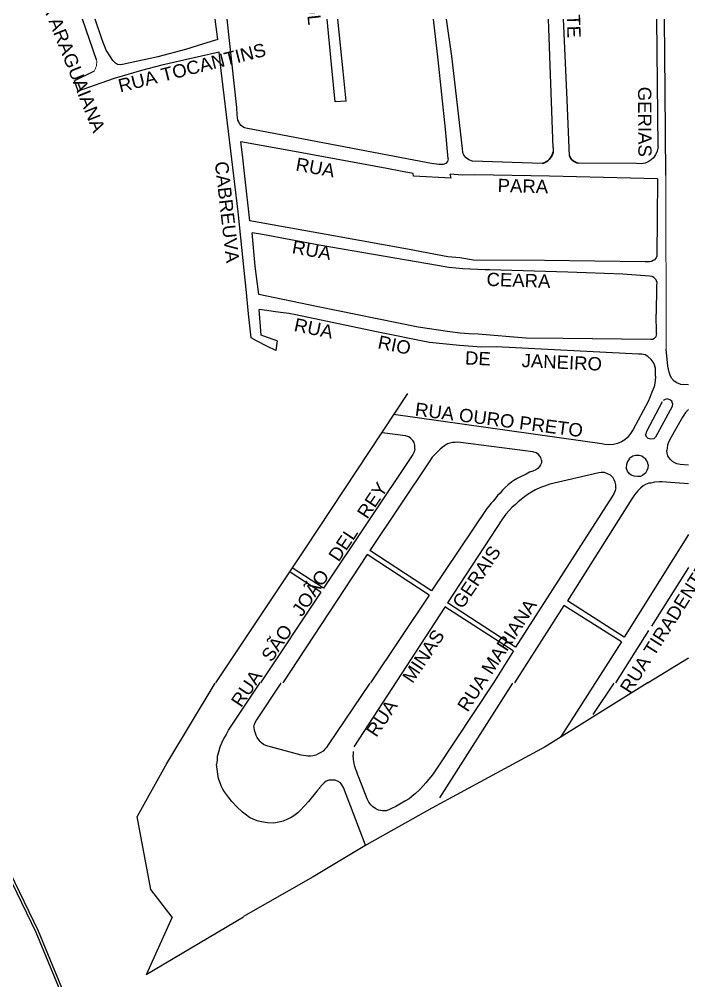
# Model space of a CAD drawing. Header units: millimetres. Extents: x 583 to 26013, y 350 to 21391.
# Drawn here: x 14587 to 15091, y 16660 to 17384 of the extents above; entities that cross this region are included whole.
import ezdxf

# ---------------------------------------------------------------- set-up
doc = ezdxf.new("R2010")
doc.units = ezdxf.units.MM
for name, color, linetype in [('105-QUADRAS_ESTRADAS', 80, 'Continuous'), ('110-CERCA_DE_ARAME', 10, 'Continuous'), ('RIOS', 140, 'Continuous')]:
    doc.layers.add(name, color=color, linetype=linetype)
doc.styles.add('EU', font='arial.ttf', dxfattribs={"height": 10})

msp = doc.modelspace()

# ---------------------------------------------------------------- linework, layer by layer
at = {"color": 0, "linetype": 'Continuous', "lineweight": 20}
msp.add_line((15074.11551, 17135.30241), (15073.81551, 17266.50241), dxfattribs=at)
msp.add_arc((14631.72871, 17351.71851), 13.45291, 328.64819505, 6.84186555, dxfattribs=at)
at = {"color": 0, "linetype": 'Continuous', "lineweight": 30}
for centre, radius, start, end in [((14977.95477, 17286.14542), 11.28588, 284.15931443, 348.53646015), ((15009.54742, 17284.2264), 8.84072, 201.38757886, 260.67892715)]:
    msp.add_arc(centre, radius, start, end, dxfattribs=at)
at = {"layer": '105-QUADRAS_ESTRADAS', "color": 0, "linetype": 'Continuous'}
for p, q in [((14645.08582, 17353.32115), (14634.51551, 17383.90241)), ((14649.21551, 17368.50241), (14643.91551, 17383.90241)), ((14736.31551, 17368.70241), (14734.41551, 17383.90241)), ((14821.91551, 17349.80241), (14818.71551, 17383.90241)), ((14830.81551, 17344.90241), (14826.71551, 17383.90241)), ((14902.31551, 17353.40241), (14898.91551, 17383.90241)), ((14912.61551, 17356.10241), (14908.71551, 17383.90241)), ((14989.01551, 17287.00241), (14985.51551, 17383.90241)), ((14999.41551, 17328.90241), (14996.91551, 17383.90241)), ((15068.01551, 17287.80241), (15067.01551, 17383.90241)), ((14652.31551, 17360.70241), (14649.21551, 17368.50241)), ((14736.31551, 17368.70241), (14725.71551, 17365.30241)), ((14655.51551, 17355.50241), (14652.31551, 17360.70241)), ((14712.01551, 17361.20241), (14691.21551, 17355.50241)), ((14725.71551, 17365.30241), (14712.01551, 17361.20241)), ((14657.41551, 17352.70241), (14655.51551, 17355.50241)), ((14659.21551, 17350.90241), (14657.41551, 17352.70241)), ((14691.21551, 17355.50241), (14664.61551, 17349.70241)), ((14710.81551, 17353.10241), (14694.31551, 17349.40241)), ((14737.51551, 17359.00241), (14710.81551, 17353.10241)), ((14738.91551, 17345.30241), (14737.51551, 17359.00241)), ((14907.91551, 17301.10241), (14902.31551, 17353.40241)), ((14920.61551, 17286.60241), (14912.61551, 17356.10241)), ((14643.21734, 17344.71908), (14628.51551, 17337.60241)), ((14678.81551, 17345.30241), (14658.31551, 17339.20241)), ((14660.91551, 17349.90241), (14659.21551, 17350.90241)), ((14662.91551, 17349.50241), (14660.91551, 17349.90241)), ((14664.61551, 17349.70241), (14662.91551, 17349.50241)), ((14694.31551, 17349.40241), (14678.81551, 17345.30241)), ((14751.71551, 17238.90241), (14738.91551, 17345.30241)), ((14824.81551, 17321.70241), (14821.91551, 17349.80241)), ((14631.11551, 17329.60241), (14628.51551, 17337.60241)), ((14658.31551, 17339.20241), (14643.11551, 17334.10241)), ((14643.11551, 17334.10241), (14631.11551, 17329.60241)), ((15001.31551, 17281.00241), (14999.41551, 17328.90241)), ((14833.01551, 17322.30241), (14824.81551, 17321.70241)), ((14909.81551, 17278.70241), (14907.91551, 17301.10241)), ((14755.01551, 17281.80241), (14753.61551, 17291.60241)), ((14796.91551, 17283.70241), (14753.61551, 17291.60241)), ((14989.01551, 17287.00241), (14989.01551, 17283.90241)), ((15068.01551, 17287.80241), (15067.41551, 17284.60241)), ((14756.71551, 17265.80241), (14755.01551, 17281.80241)), ((14863.71551, 17271.40241), (14796.91551, 17283.70241)), ((14920.91551, 17283.50241), (14920.61551, 17286.60241)), ((14921.71551, 17281.50241), (14920.91551, 17283.50241)), ((14923.41551, 17279.40241), (14921.71551, 17281.50241)), ((15066.21551, 17281.70241), (15064.51551, 17279.40241)), ((15067.41551, 17284.60241), (15066.21551, 17281.70241)), ((14902.81551, 17274.50241), (14897.41551, 17275.20241)), ((14904.11551, 17274.40241), (14902.81551, 17274.50241)), ((14906.21551, 17274.50241), (14904.11551, 17274.40241)), ((14908.11551, 17275.30241), (14906.21551, 17274.50241)), ((14909.31551, 17276.70241), (14908.11551, 17275.30241)), ((14909.81551, 17278.70241), (14909.31551, 17276.70241)), ((14925.51551, 17277.90241), (14923.41551, 17279.40241)), ((14928.21551, 17277.10241), (14925.51551, 17277.90241)), ((14980.71551, 17275.20241), (14928.21551, 17277.10241)), ((15051.71551, 17275.30241), (15008.11551, 17275.50241)), ((15055.41551, 17275.10241), (15051.71551, 17275.30241)), ((15058.31551, 17275.60241), (15055.41551, 17275.10241)), ((15060.71551, 17276.60241), (15058.31551, 17275.60241)), ((15062.81551, 17277.90241), (15060.71551, 17276.60241)), ((15064.51551, 17279.40241), (15062.81551, 17277.90241)), ((14760.51551, 17232.10241), (14756.71551, 17265.80241)), ((14873.91551, 17269.40241), (14863.71551, 17271.40241)), ((14883.61551, 17267.60241), (14873.91551, 17269.40241)), ((14883.91551, 17265.70241), (14883.61551, 17267.60241)), ((14912.21551, 17264.10241), (14883.91551, 17265.70241)), ((14912.21551, 17264.10241), (14911.41551, 17267.20241)), ((14920.41551, 17266.50241), (14911.41551, 17267.20241)), ((14930.11551, 17266.80241), (14920.41551, 17266.50241)), ((14986.31551, 17265.60241), (14930.11551, 17266.80241)), ((15067.51551, 17263.60241), (14986.31551, 17265.60241)), ((15067.51551, 17263.60241), (15067.41551, 17234.40241)), ((14756.61551, 17192.40241), (14751.71551, 17238.90241)), ((14825.01551, 17220.40241), (14760.51551, 17232.10241)), ((14764.61551, 17197.90241), (14762.21551, 17223.10241)), ((14770.01551, 17221.70241), (14762.21551, 17223.10241)), ((14812.81551, 17213.70241), (14770.01551, 17221.70241)), ((14879.31551, 17210.60241), (14825.01551, 17220.40241)), ((14901.81551, 17198.30241), (14812.81551, 17213.70241)), ((14909.71551, 17204.90241), (14879.31551, 17210.60241)), ((14918.61551, 17204.20241), (14909.71551, 17204.90241)), ((14928.91551, 17202.50241), (14918.61551, 17204.20241)), ((14982.41551, 17202.20241), (14928.91551, 17202.50241)), ((14767.31551, 17176.50241), (14764.61551, 17197.90241)), ((14910.31551, 17197.00241), (14901.81551, 17198.30241)), ((14921.01551, 17195.80241), (14910.31551, 17197.00241)), ((14937.81551, 17195.20241), (14921.01551, 17195.80241)), ((14940.91551, 17195.30241), (14937.81551, 17195.20241)), ((14941.11551, 17195.10241), (14937.81551, 17195.20241)), ((15000.11551, 17193.30241), (14941.11551, 17195.10241)), ((15041.41551, 17191.90241), (15000.11551, 17193.30241)), ((14757.71551, 17180.50241), (14756.61551, 17192.40241)), ((15061.71551, 17190.50241), (15041.41551, 17191.90241)), ((15063.61551, 17190.20241), (15061.71551, 17190.50241)), ((15064.91551, 17189.50241), (15063.61551, 17190.20241)), ((15065.61551, 17188.70241), (15064.91551, 17189.50241)), ((15066.61551, 17187.50241), (15065.61551, 17188.70241)), ((15067.01551, 17186.10241), (15066.61551, 17187.50241)), ((15067.01551, 17186.10241), (15066.91551, 17182.60241)), ((14759.61551, 17162.00241), (14757.71551, 17180.50241)), ((15066.91551, 17182.60241), (15066.51551, 17161.70241)), ((14810.71551, 17167.60241), (14767.31551, 17176.50241)), ((14773.21551, 17164.50241), (14767.61551, 17165.20241)), ((14769.11551, 17146.00241), (14767.61551, 17165.20241)), ((14778.21551, 17163.80241), (14773.21551, 17164.50241)), ((14783.71551, 17163.10241), (14778.21551, 17163.80241)), ((14887.31551, 17151.90241), (14810.71551, 17167.60241)), ((14761.41551, 17143.90241), (14759.61551, 17162.00241)), ((14789.91551, 17162.20241), (14783.71551, 17163.10241)), ((14795.11551, 17161.30241), (14789.91551, 17162.20241)), ((14856.01551, 17148.40241), (14795.11551, 17161.30241)), ((15066.81551, 17147.30241), (15066.51551, 17161.70241)), ((14911.21551, 17148.50241), (14887.31551, 17151.90241)), ((14765.51551, 17141.80241), (14761.41551, 17143.90241)), ((14773.91551, 17144.10241), (14769.11551, 17146.00241)), ((14778.91551, 17142.40241), (14773.91551, 17144.10241)), ((14781.11551, 17141.70241), (14778.91551, 17142.40241)), ((14895.91551, 17140.50241), (14856.01551, 17148.40241)), ((14919.01551, 17147.50241), (14911.21551, 17148.50241)), ((14925.61551, 17146.90241), (14919.01551, 17147.50241)), ((14932.51551, 17146.80241), (14925.61551, 17146.90241)), ((14968.51551, 17143.80241), (14932.51551, 17146.80241)), ((14996.51551, 17143.50241), (14968.51551, 17143.80241)), ((15062.61551, 17142.70241), (14996.51551, 17143.50241)), ((15064.01551, 17142.80241), (15062.61551, 17142.70241)), ((15064.81551, 17143.30241), (15064.01551, 17142.80241)), ((15065.71551, 17144.00241), (15064.81551, 17143.30241)), ((15066.31551, 17144.80241), (15065.71551, 17144.00241)), ((15066.71551, 17146.10241), (15066.31551, 17144.80241)), ((15066.81551, 17147.30241), (15066.71551, 17146.10241)), ((14773.71551, 17137.50241), (14765.51551, 17141.80241)), ((14780.01551, 17134.30241), (14773.71551, 17137.50241)), ((14781.11551, 17141.70241), (14780.01551, 17134.30241)), ((14918.41551, 17138.10241), (14895.91551, 17140.50241)), ((14935.01551, 17136.90241), (14918.41551, 17138.10241)), ((14946.01551, 17137.20241), (14935.01551, 17136.90241)), ((15053.41551, 17131.70241), (14946.01551, 17137.20241)), ((15075.41551, 17122.60241), (15074.11551, 17135.30241)), ((15055.91551, 17131.70241), (15053.41551, 17131.70241)), ((15058.31551, 17131.20241), (15055.91551, 17131.70241)), ((15060.31551, 17130.00241), (15058.31551, 17131.20241)), ((15062.91551, 17127.50241), (15060.31551, 17130.00241)), ((15065.21551, 17124.50241), (15062.91551, 17127.50241)), ((15066.21551, 17121.10241), (15065.21551, 17124.30241)), ((15066.21551, 17115.00241), (15066.21551, 17121.10241)), ((15076.41551, 17118.00241), (15075.41551, 17122.60241)), ((15066.21551, 17115.00241), (15065.81551, 17111.40241)), ((15077.21551, 17115.70241), (15076.41551, 17118.00241)), ((15078.21551, 17113.60241), (15077.21551, 17115.70241)), ((15080.31551, 17111.30241), (15078.21551, 17113.60241)), ((15065.01551, 17107.00241), (15063.41551, 17102.90241)), ((15065.81551, 17111.40241), (15065.01551, 17107.00241)), ((15082.11551, 17110.00241), (15080.31551, 17111.30241)), ((15085.21551, 17108.90241), (15082.11551, 17110.00241)), ((15091.11551, 17108.60241), (15085.21551, 17108.90241)), ((15061.81551, 17098.90241), (15060.51551, 17095.90241)), ((15063.41551, 17102.90241), (15061.81551, 17098.90241)), ((15060.51551, 17095.90241), (15049.21551, 17075.00241)), ((15071.21551, 17095.80241), (15059.31551, 17073.30241)), ((15078.61551, 17092.30241), (15066.21551, 17069.00241)), ((15073.31551, 17097.50241), (15071.81551, 17096.70241)), ((15075.11551, 17097.90241), (15073.31551, 17097.50241)), ((15076.81551, 17097.30241), (15075.11551, 17097.90241)), ((15078.41551, 17096.20241), (15076.81551, 17097.30241)), ((15078.91551, 17094.50241), (15078.41551, 17096.20241)), ((15078.91551, 17094.50241), (15078.61551, 17092.30241)), ((15025.81551, 17064.00241), (14868.81551, 17086.10241)), ((15086.51551, 17084.30241), (15077.01551, 17067.40241)), ((15087.51551, 17085.70241), (15086.51551, 17084.30241)), ((15088.81551, 17087.60241), (15087.51551, 17085.70241)), ((15090.21551, 17089.10241), (15088.81551, 17087.60241)), ((15091.11551, 17089.90241), (15090.21551, 17089.10241)), ((15091.11551, 17090.70241), (15091.11551, 17090.70241)), ((14877.71551, 17070.10241), (14860.31551, 17072.30241)), ((14880.21551, 17069.30241), (14877.71551, 17070.10241)), ((15047.21551, 17071.80241), (15045.01551, 17068.90241)), ((15049.21551, 17075.00241), (15047.21551, 17071.80241)), ((15059.31551, 17073.30241), (15058.71551, 17070.90241)), ((15059.51551, 17069.00241), (15058.71551, 17070.90241)), ((14881.91551, 17068.00241), (14880.21551, 17069.30241)), ((14883.31551, 17066.50241), (14881.91551, 17068.00241)), ((14884.21551, 17065.10241), (14883.31551, 17066.50241)), ((14884.81551, 17063.20241), (14884.21551, 17065.10241)), ((14884.91551, 17060.30241), (14884.81551, 17063.20241)), ((14907.11551, 17062.70241), (14905.51551, 17061.40241)), ((14909.31551, 17064.10241), (14907.11551, 17062.70241)), ((14911.11551, 17064.50241), (14909.31551, 17064.10241)), ((14913.21551, 17065.00241), (14911.11551, 17064.50241)), ((14914.91551, 17065.20241), (14913.21551, 17065.00241)), ((14916.81551, 17065.40241), (14914.91551, 17065.20241)), ((14919.31551, 17065.10241), (14916.81551, 17065.40241)), ((14973.61551, 17058.20241), (14919.31551, 17065.10241)), ((15028.01551, 17063.70241), (15025.81551, 17064.00241)), ((15030.81551, 17063.40241), (15028.01551, 17063.70241)), ((15034.41551, 17063.70241), (15030.81551, 17063.40241)), ((15037.51551, 17064.40241), (15034.41551, 17063.70241)), ((15040.51551, 17065.60241), (15037.51551, 17064.40241)), ((15043.01551, 17067.00241), (15040.51551, 17065.60241)), ((15045.01551, 17068.90241), (15043.01551, 17067.00241)), ((15060.61551, 17068.10241), (15059.51551, 17069.00241)), ((15062.61551, 17067.50241), (15060.61551, 17068.10241)), ((15064.81551, 17067.90241), (15062.61551, 17067.50241)), ((15066.21551, 17069.00241), (15064.81551, 17067.90241)), ((15075.21551, 17063.20241), (15074.81551, 17061.00241)), ((15075.71551, 17064.70241), (15075.21551, 17063.20241)), ((15077.01551, 17067.40241), (15075.71551, 17064.70241)), ((14883.41551, 17056.10241), (14816.11551, 16955.50241)), ((14884.41551, 17058.10241), (14883.41551, 17056.10241)), ((14884.91551, 17060.30241), (14884.41551, 17058.10241)), ((14900.01551, 17056.20241), (14897.91551, 17054.00241)), ((14901.81551, 17058.10241), (14900.01551, 17056.20241)), ((14903.91551, 17060.20241), (14901.81551, 17058.10241)), ((14905.51551, 17061.40241), (14903.91551, 17060.20241)), ((14976.11551, 17057.20241), (14973.61551, 17058.20241)), ((14977.91551, 17056.00241), (14976.11551, 17057.20241)), ((14979.11551, 17054.90241), (14977.91551, 17056.00241)), ((15051.11551, 17055.30241), (15049.01551, 17054.90241)), ((15053.81551, 17055.40241), (15051.11551, 17055.30241)), ((15055.71551, 17054.70241), (15053.81551, 17055.40241)), ((15074.81551, 17061.00241), (15074.61551, 17059.00241)), ((15074.91551, 17057.00241), (15074.61551, 17059.00241)), ((15075.41551, 17055.10241), (15074.91551, 17057.00241)), ((15076.21551, 17053.70241), (15075.41551, 17055.10241)), ((14896.11551, 17051.30241), (14850.81551, 16983.70241)), ((14897.91551, 17054.00241), (14896.11551, 17051.30241)), ((14979.61551, 17048.40241), (14978.71551, 17047.00241)), ((14979.81551, 17053.70241), (14979.11551, 17054.90241)), ((14980.21551, 17049.90241), (14979.61551, 17048.40241)), ((14980.21551, 17051.80241), (14979.81551, 17053.70241)), ((14980.21551, 17051.80241), (14980.21551, 17049.90241)), ((15044.31551, 17048.50241), (15044.11551, 17046.00241)), ((15044.91551, 17050.90241), (15044.31551, 17048.50241)), ((15046.51551, 17052.90241), (15044.91551, 17050.90241)), ((15047.61551, 17053.90241), (15046.11551, 17052.70241)), ((15049.01551, 17054.90241), (15047.61551, 17053.90241)), ((15057.21551, 17053.80241), (15055.71551, 17054.70241)), ((15058.61551, 17052.90241), (15057.21551, 17053.80241)), ((15059.71551, 17051.40241), (15058.61551, 17052.90241)), ((15060.31551, 17049.60241), (15059.71551, 17051.40241)), ((15060.61551, 17048.20241), (15060.31551, 17049.60241)), ((15060.61551, 17048.20241), (15060.31551, 17045.90241)), ((15077.31551, 17052.30241), (15076.21551, 17053.70241)), ((15079.01551, 17050.70241), (15077.31551, 17052.30241)), ((15080.61551, 17049.80241), (15079.01551, 17050.70241)), ((15082.21551, 17049.00241), (15080.61551, 17049.80241)), ((15084.61551, 17048.60241), (15082.21551, 17049.00241)), ((15091.11551, 17048.10241), (15084.61551, 17048.60241)), ((14968.81551, 17041.20241), (14966.61551, 17040.30241)), ((14971.31551, 17042.70241), (14968.81551, 17041.20241)), ((14973.61551, 17043.50241), (14971.31551, 17042.70241)), ((14975.91551, 17044.50241), (14973.61551, 17043.50241)), ((14977.41551, 17045.50241), (14975.91551, 17044.50241)), ((14978.71551, 17047.00241), (14977.41551, 17045.50241)), ((15023.31551, 17042.20241), (14986.41551, 17033.60241)), ((15025.31551, 17042.50241), (15023.31551, 17042.20241)), ((15027.61551, 17042.40241), (15025.31551, 17042.50241)), ((15029.91551, 17041.50241), (15027.61551, 17042.40241)), ((15032.21551, 17040.50241), (15029.91551, 17041.50241)), ((15034.11551, 17038.50241), (15032.21551, 17040.50241)), ((15044.91551, 17043.40241), (15044.11551, 17046.00241)), ((15046.21551, 17041.70241), (15044.91551, 17043.40241)), ((15047.81551, 17040.60241), (15046.21551, 17041.70241)), ((15050.01551, 17039.70241), (15047.81551, 17040.60241)), ((15056.61551, 17040.50241), (15054.81551, 17039.60241)), ((15058.51551, 17041.90241), (15056.61551, 17040.50241)), ((15059.61551, 17043.90241), (15058.51551, 17041.90241)), ((15060.31551, 17045.90241), (15059.61551, 17043.90241)), ((14955.01551, 17033.20241), (14952.91551, 17031.20241)), ((14957.91551, 17035.50241), (14955.01551, 17033.20241)), ((14959.51551, 17036.40241), (14957.91551, 17035.50241)), ((14961.91551, 17037.90241), (14959.51551, 17036.40241)), ((14964.51551, 17039.30241), (14961.91551, 17037.90241)), ((14966.61551, 17040.30241), (14964.51551, 17039.30241)), ((14986.41551, 17033.60241), (14982.41551, 17032.30241)), ((15035.11551, 17036.90241), (15034.11551, 17038.50241)), ((15035.81551, 17035.20241), (15035.11551, 17036.90241)), ((15036.21551, 17033.30241), (15035.81551, 17035.20241)), ((15036.31551, 17031.00241), (15036.21551, 17033.30241)), ((15052.71551, 17039.40241), (15050.01551, 17039.70241)), ((15054.81551, 17039.60241), (15052.71551, 17039.40241)), ((15058.61551, 17033.40241), (15056.81551, 17032.50241)), ((15061.11551, 17034.40241), (15058.61551, 17033.40241)), ((15062.51551, 17034.60241), (15061.11551, 17034.40241)), ((15064.31551, 17034.90241), (15062.51551, 17034.60241)), ((15065.71551, 17035.20241), (15064.31551, 17034.90241)), ((15069.11551, 17035.50241), (15065.71551, 17035.20241)), ((15071.21551, 17035.40241), (15069.11551, 17035.50241)), ((15074.21551, 17035.30241), (15071.21551, 17035.40241)), ((15091.11551, 17034.10241), (15074.21551, 17035.30241)), ((14949.01551, 17027.00241), (14947.11551, 17025.10241)), ((14950.81551, 17029.20241), (14949.01551, 17027.00241)), ((14952.91551, 17031.20241), (14950.81551, 17029.20241)), ((14970.21551, 17026.10241), (14967.41551, 17024.30241)), ((14972.61551, 17027.80241), (14970.21551, 17026.10241)), ((14975.71551, 17029.50241), (14972.61551, 17027.80241)), ((14979.41551, 17031.20241), (14975.71551, 17029.50241)), ((14982.41551, 17032.30241), (14979.41551, 17031.20241)), ((15034.61551, 17026.40241), (15033.51551, 17024.50241)), ((15035.71551, 17029.00241), (15034.61551, 17026.40241)), ((15036.31551, 17031.00241), (15035.71551, 17029.00241)), ((15052.81551, 17028.70241), (15050.21551, 17025.70241)), ((15054.71551, 17030.80241), (15052.81551, 17028.70241)), ((15056.81551, 17032.50241), (15054.71551, 17030.80241)), ((14942.41551, 17019.30241), (14940.51551, 17017.20241)), ((14943.91551, 17021.00241), (14942.41551, 17019.30241)), ((14945.81551, 17023.40241), (14943.91551, 17021.00241)), ((14947.11551, 17025.10241), (14945.81551, 17023.40241)), ((14962.71551, 17020.30241), (14960.61551, 17018.50241)), ((15033.51551, 17024.50241), (14960.71551, 16910.90241)), ((14965.01551, 17022.20241), (14962.71551, 17020.30241)), ((14967.41551, 17024.30241), (14965.01551, 17022.20241)), ((15048.21551, 17022.60241), (14999.71551, 16945.90241)), ((15050.21551, 17025.70241), (15048.21551, 17022.60241)), ((14939.11551, 17015.30241), (14897.31551, 16953.40241)), ((14940.51551, 17017.20241), (14939.11551, 17015.30241)), ((14955.81551, 17013.80241), (14953.41551, 17011.10241)), ((14957.81551, 17016.10241), (14955.81551, 17013.80241)), ((14960.61551, 17018.50241), (14957.81551, 17016.10241)), ((14950.91551, 17007.60241), (14909.31551, 16944.40241)), ((14953.41551, 17011.10241), (14950.91551, 17007.60241)), ((15091.11551, 16995.90241), (15042.61551, 16918.50241)), ((14897.31551, 16953.40241), (14850.81551, 16983.70241)), ((14848.81551, 16980.70241), (14785.41551, 16884.00241)), ((14895.51551, 16950.10241), (14848.81551, 16980.70241)), ((14816.11551, 16955.50241), (14792.31551, 16970.80241)), ((15091.01551, 16970.90241), (15063.21551, 16926.90241)), ((15091.11551, 16971.70241), (15091.11551, 16971.60241)), ((14814.01551, 16952.50241), (14790.91551, 16967.50241)), ((14814.01551, 16952.50241), (14768.51551, 16884.00241)), ((14895.51551, 16950.10241), (14851.31551, 16884.00241)), ((14907.31551, 16941.20241), (14838.83474, 16835.93948)), ((14960.71551, 16910.90241), (14909.31551, 16944.40241)), ((14997.01551, 16942.40241), (14960.01551, 16884.00241)), ((15040.41551, 16914.90241), (14997.01551, 16942.40241)), ((15042.61551, 16918.50241), (14999.71551, 16945.90241)), ((15060.91551, 16923.50241), (15035.91551, 16884.00241)), ((15040.41551, 16914.90241), (14994.60473, 16843.05133)), ((14959.11551, 16908.10241), (14944.01551, 16884.00241)), ((14767.91551, 16883.90241), (14744.31551, 16848.40241)), ((14783.81551, 16883.90241), (14765.51551, 16856.30241)), ((14768.01551, 16884.10241), (14767.91551, 16884.00241)), ((14783.91551, 16884.10241), (14783.81551, 16884.00241)), ((14851.01551, 16883.80241), (14819.51551, 16837.30241)), ((14944.01551, 16884.00241), (14900.71551, 16818.50241)), ((14958.51551, 16883.80241), (14903.51551, 16797.50241)), ((14944.01551, 16883.90241), (14943.91551, 16883.70241)), ((14960.01551, 16883.90241), (14959.91551, 16883.80241)), ((15034.71551, 16883.90241), (15019.01551, 16860.20241)), ((14763.71551, 16852.60241), (14763.61551, 16851.70241)), ((14763.91551, 16853.10241), (14763.71551, 16852.60241)), ((14764.41551, 16854.50241), (14763.91551, 16853.10241)), ((14765.51551, 16856.30241), (14764.41551, 16854.50241)), ((14742.71551, 16845.30241), (14740.71551, 16841.90241)), ((14744.31551, 16848.10241), (14742.71551, 16845.30241)), ((14763.71551, 16850.10241), (14763.61551, 16851.70241)), ((14763.91551, 16848.60241), (14763.71551, 16850.10241)), ((14764.31551, 16847.40241), (14763.91551, 16848.60241)), ((14764.71551, 16846.20241), (14764.31551, 16847.40241)), ((14765.31551, 16844.50241), (14764.71551, 16846.20241)), ((14739.41551, 16839.10241), (14738.01551, 16835.70241)), ((14740.71551, 16841.90241), (14739.41551, 16839.10241)), ((14766.11551, 16842.90241), (14765.31551, 16844.50241)), ((14767.21551, 16841.20241), (14766.11551, 16842.90241)), ((14768.21551, 16839.90241), (14767.21551, 16841.20241)), ((14769.41551, 16838.80241), (14768.21551, 16839.90241)), ((14770.81551, 16837.70241), (14769.41551, 16838.80241)), ((14772.51551, 16837.00241), (14770.81551, 16837.70241)), ((14736.81551, 16831.90241), (14736.01551, 16828.50241)), ((14738.01551, 16835.70241), (14736.81551, 16831.90241)), ((14774.11551, 16836.40241), (14772.51551, 16837.00241)), ((14776.01551, 16835.90241), (14774.11551, 16836.40241)), ((14799.21551, 16829.70241), (14776.01551, 16835.90241)), ((14812.11551, 16830.50241), (14810.31551, 16829.70241)), ((14814.01551, 16831.50241), (14812.11551, 16830.50241)), ((14815.71551, 16832.70241), (14814.01551, 16831.50241)), ((14817.11551, 16834.10241), (14815.71551, 16832.70241)), ((14818.31551, 16835.50241), (14817.11551, 16834.10241)), ((14819.51551, 16837.30241), (14818.31551, 16835.50241)), ((14838.41551, 16832.50241), (14838.31551, 16829.70241)), ((14697.91551, 16823.60241), (14675.71551, 16783.40241)), ((14735.91551, 16826.00241), (14735.51551, 16822.60241)), ((14736.01551, 16828.50241), (14735.91551, 16826.00241)), ((14802.81551, 16829.10241), (14799.21551, 16829.70241)), ((14804.11551, 16828.90241), (14802.81551, 16829.10241)), ((14806.21551, 16828.90241), (14804.11551, 16828.90241)), ((14808.21551, 16829.20241), (14806.21551, 16828.90241)), ((14810.31551, 16829.70241), (14808.21551, 16829.20241)), ((14838.61551, 16826.40241), (14838.31551, 16829.70241)), ((14839.11551, 16823.40241), (14838.61551, 16826.40241)), ((14839.61551, 16821.20241), (14839.11551, 16823.40241)), ((14735.81551, 16819.10241), (14735.51551, 16822.60241)), ((14736.31551, 16815.20241), (14735.81551, 16819.10241)), ((14840.41551, 16818.90241), (14839.61551, 16821.20241)), ((14841.01551, 16817.00241), (14840.41551, 16818.90241)), ((14841.71551, 16815.20241), (14841.01551, 16817.00241)), ((14900.71551, 16818.50241), (14898.11551, 16814.90241)), ((14737.01551, 16812.00241), (14736.31551, 16815.20241)), ((14737.81551, 16809.20241), (14737.01551, 16812.00241)), ((14739.11551, 16806.10241), (14737.81551, 16809.20241)), ((14816.41551, 16808.70241), (14815.01551, 16807.20241)), ((14818.11551, 16810.00241), (14816.41551, 16808.70241)), ((14820.01551, 16810.70241), (14818.11551, 16810.00241)), ((14822.21551, 16810.90241), (14820.01551, 16810.70241)), ((14824.91551, 16810.70241), (14822.21551, 16810.90241)), ((14827.01551, 16809.90241), (14824.91551, 16810.70241)), ((14828.71551, 16808.80241), (14827.01551, 16809.90241)), ((14829.91551, 16807.20241), (14828.71551, 16808.80241)), ((14842.81551, 16812.30241), (14841.71551, 16815.20241)), ((14848.91551, 16796.70241), (14842.81551, 16812.30241)), ((14893.21551, 16808.90241), (14891.01551, 16806.50241)), ((14895.11551, 16811.20241), (14893.21551, 16808.90241)), ((14898.11551, 16814.90241), (14895.11551, 16811.20241)), ((14740.21551, 16804.00241), (14739.11551, 16806.10241)), ((14741.51551, 16802.00241), (14740.21551, 16804.00241)), ((14742.81551, 16800.00241), (14741.51551, 16802.00241)), ((14811.01551, 16802.40241), (14804.61551, 16794.70241)), ((14813.01551, 16804.80241), (14811.01551, 16802.40241)), ((14813.11551, 16804.90241), (14813.01551, 16804.80241)), ((14815.01551, 16807.20241), (14813.11551, 16804.90241)), ((14831.11551, 16805.20241), (14829.91551, 16807.20241)), ((14847.71551, 16761.80241), (14831.11551, 16805.20241)), ((14888.41551, 16803.60241), (14885.41551, 16800.80241)), ((14891.01551, 16806.50241), (14888.41551, 16803.60241)), ((14744.41551, 16798.00241), (14742.81551, 16800.00241)), ((14747.01551, 16794.70241), (14744.41551, 16798.00241)), ((14750.81551, 16790.60241), (14747.01551, 16794.70241)), ((14804.61551, 16794.70241), (14801.41551, 16791.20241)), ((14850.21551, 16794.10241), (14848.91551, 16796.70241)), ((14877.21551, 16794.90241), (14873.51551, 16792.70241)), ((14880.51551, 16796.80241), (14877.21551, 16794.90241)), ((14882.61551, 16798.50241), (14880.51551, 16796.80241)), ((14885.41551, 16800.80241), (14882.61551, 16798.50241)), ((14755.01551, 16786.80241), (14750.81551, 16790.60241)), ((14798.71551, 16788.20241), (14796.61551, 16786.20241)), ((14801.41551, 16791.20241), (14798.71551, 16788.20241)), ((14851.61551, 16792.30241), (14850.21551, 16794.10241)), ((14853.01551, 16791.00241), (14851.61551, 16792.30241)), ((14855.41551, 16789.10241), (14853.01551, 16791.00241)), ((14857.41551, 16788.10241), (14855.41551, 16789.10241)), ((14860.41551, 16787.70241), (14857.41551, 16788.10241)), ((14863.21551, 16787.80241), (14860.41551, 16787.70241)), ((14865.31551, 16788.40241), (14863.21551, 16787.80241)), ((14867.31551, 16789.40241), (14865.31551, 16788.40241)), ((14870.51551, 16790.90241), (14867.31551, 16789.40241)), ((14873.51551, 16792.70241), (14870.51551, 16790.90241)), ((14686.01551, 16728.50241), (14675.71551, 16783.40241)), ((14757.01551, 16785.10241), (14755.01551, 16786.80241)), ((14760.31551, 16782.70241), (14757.01551, 16785.10241)), ((14763.01551, 16781.30241), (14760.31551, 16782.70241)), ((14766.01551, 16780.10241), (14763.01551, 16781.30241)), ((14769.41551, 16779.30241), (14766.01551, 16780.10241)), ((14785.61551, 16780.00241), (14782.41551, 16779.20241)), ((14789.01551, 16781.30241), (14785.61551, 16780.00241)), ((14791.71551, 16782.70241), (14789.01551, 16781.30241)), ((14793.71551, 16783.80241), (14791.71551, 16782.70241)), ((14796.61551, 16786.20241), (14793.71551, 16783.80241)), ((14773.91551, 16778.60241), (14769.41551, 16779.30241)), ((14778.51551, 16778.50241), (14773.91551, 16778.60241)), ((14782.41551, 16779.20241), (14778.51551, 16778.50241)), ((14701.91551, 16707.60241), (14686.01551, 16728.50241)), ((14755.71551, 16707.70241), (14682.41551, 16664.10241)), ((14701.91551, 16707.60241), (14682.41551, 16664.10241))]:
    msp.add_line(p, q, dxfattribs=at)
at = {"layer": '110-CERCA_DE_ARAME', "color": 0, "linetype": 'Continuous'}
for p, q in [((14750.71551, 17317.40241), (14743.31551, 17383.90241)), ((15073.41551, 17330.00241), (15072.81551, 17383.90241)), ((14833.01551, 17322.30241), (14830.81551, 17344.90241)), ((15073.81551, 17266.50241), (15073.41551, 17330.00241)), ((14751.01551, 17312.00241), (14750.71551, 17317.40241)), ((14751.21551, 17309.90241), (14751.01551, 17312.00241)), ((14751.51551, 17308.00241), (14751.21551, 17309.90241)), ((14752.11551, 17306.50241), (14751.51551, 17308.00241)), ((14752.81551, 17305.30241), (14752.11551, 17306.50241)), ((14753.91551, 17303.90241), (14752.81551, 17305.30241)), ((14755.11551, 17302.90241), (14753.91551, 17303.90241)), ((14756.61551, 17302.20241), (14755.11551, 17302.90241)), ((14758.81551, 17301.70241), (14756.61551, 17302.20241)), ((14841.91551, 17285.70241), (14758.81551, 17301.70241)), ((14880.01551, 17278.50241), (14841.91551, 17285.70241)), ((14897.41551, 17275.20241), (14880.01551, 17278.50241)), ((15067.41551, 17234.40241), (15067.01551, 17205.40241)), ((15058.41551, 17201.10241), (14982.41551, 17202.20241)), ((15061.51551, 17201.20241), (15058.41551, 17201.10241)), ((15063.11551, 17201.50241), (15061.51551, 17201.20241)), ((15064.31551, 17202.10241), (15063.11551, 17201.50241)), ((15065.31551, 17202.80241), (15064.31551, 17202.10241)), ((15066.61551, 17204.10241), (15065.31551, 17202.80241)), ((15067.01551, 17205.40241), (15066.61551, 17204.10241)), ((14879.41551, 17102.10241), (14802.51551, 16985.80241)), ((14802.51551, 16985.80241), (14734.71551, 16884.00241)), ((14959.01551, 16908.10241), (14907.41551, 16941.30241)), ((15091.01551, 16902.60241), (15060.71551, 16884.00241)), ((15091.11551, 16902.10241), (15091.11551, 16902.10241)), ((14734.21551, 16883.90241), (14697.71551, 16823.40241)), ((14734.71551, 16883.90241), (14734.71551, 16883.90241)), ((15059.91551, 16883.90241), (14983.01551, 16835.80241)), ((15060.31551, 16884.20241), (15059.91551, 16884.00241)), ((15060.71551, 16883.90241), (15060.41551, 16883.80241)), ((14983.01551, 16835.80241), (14897.51551, 16789.70241)), ((14897.51551, 16789.70241), (14848.51551, 16762.10241)), ((14848.51551, 16762.10241), (14808.31551, 16738.10241)), ((14808.31551, 16738.10241), (14755.71551, 16708.00241))]:
    msp.add_line(p, q, dxfattribs=at)
at = {"layer": 'RIOS', "lineweight": 25, "flags": 128}
for points in [[(15133.26608, 16376.36659), (15001.11871, 16429.19116), (14859.59306, 16482.07938), (14723.40579, 16538.65314), (14679.03025, 16553.94316), (14625.47343, 16633.45204), (14599.4601, 16696.14173), (14578.20403, 16740.24934), (14551.77456, 16784.25282), (14530.36131, 16834.43262), (14504.08941, 16878.6334), (14395.4397, 16858.08485), (14322.01492, 16858.08485), (14272.08779, 16878.6334), (14213.36521, 16943.18543), (14189.86755, 16990.14627), (14175.16535, 17034.14975), (14107.64732, 17069.38312), (14095.87693, 17148.59448), (14083.9772, 17290.24183)], [(15134.87101, 16377.8789), (15001.84004, 16431.05668), (14860.32699, 16483.9402), (14724.11586, 16540.52387), (14680.31491, 16555.61591), (14627.24401, 16634.40341), (14601.286, 16696.95976), (14579.96585, 16741.20037), (14553.56001, 16785.1645), (14532.14857, 16835.34005), (14505.09334, 16880.85872), (14395.25224, 16860.08485), (14322.4104, 16860.08485), (14273.26471, 16880.31178), (14215.03033, 16944.32715), (14191.71956, 16990.91448), (14176.80641, 17035.54932), (14109.47584, 17070.68487), (14097.86458, 17148.82541), (14085.94447, 17290.71536)]]:
    msp.add_lwpolyline(points, dxfattribs=at)

# ---------------------------------------------------------------- texts
at = {"color": 0, "linetype": 'Continuous', "lineweight": 20, "style": 'EU'}
for s, rotation, p in [('RUA                                         MINAS                                                   GERIAS', 270.27652559, (15050.87539, 17763.78348)), ('RUA          MATO                     GROSSO       DO        SUL', 276.10160731, (14766.60095, 17734.80241)), ('RUA BELO HORIZONTE', 271.69836076, (14995.18988, 17526.26655)), ('AVENIDA                                        CABREUVA', 276.51215936, (14709.53612, 17491.4458)), ('RUA ARAGUAIANA', 291.72147155, (14596.35589, 17413.70764)), ('RUA TOCANTINS ', 14.09294237, (14662.81666, 17328.67637)), ('RUA', 349.48012829, (14794.51366, 17270.06103)), ('PARA', 358.58292286, (14947.09963, 17253.78317)), ('RUA', 349.86527158, (14791.75223, 17207.71406)), ('CEARA', 358.18694749, (14938.71366, 17183.07415)), ('RUA         RIO', 348.32440337, (14793.21058, 17149.18071)), ('DE      JANEIRO', 357.36658908, (14922.43946, 17123.9365)), ('RUA OURO PRETO', 352.61985412, (14884.51046, 17085.41584)), ('RUA   SÃO   JOÃO   DEL   REY', 56.20927239, (14753.97785, 16864.93509)), ('RUA     MINAS      GERAIS', 56.14039259, (14855.83892, 16842.45573)), ('RUA TIRADENTES', 57.58170843, (15047.15379, 16875.18286)), ('RUA MARIANA', 57.0745715, (14924.54134, 16861.52257))]:
    msp.add_text(s, height=10, rotation=rotation, dxfattribs=at).set_placement(p)

doc.saveas('drawing.dxf')
